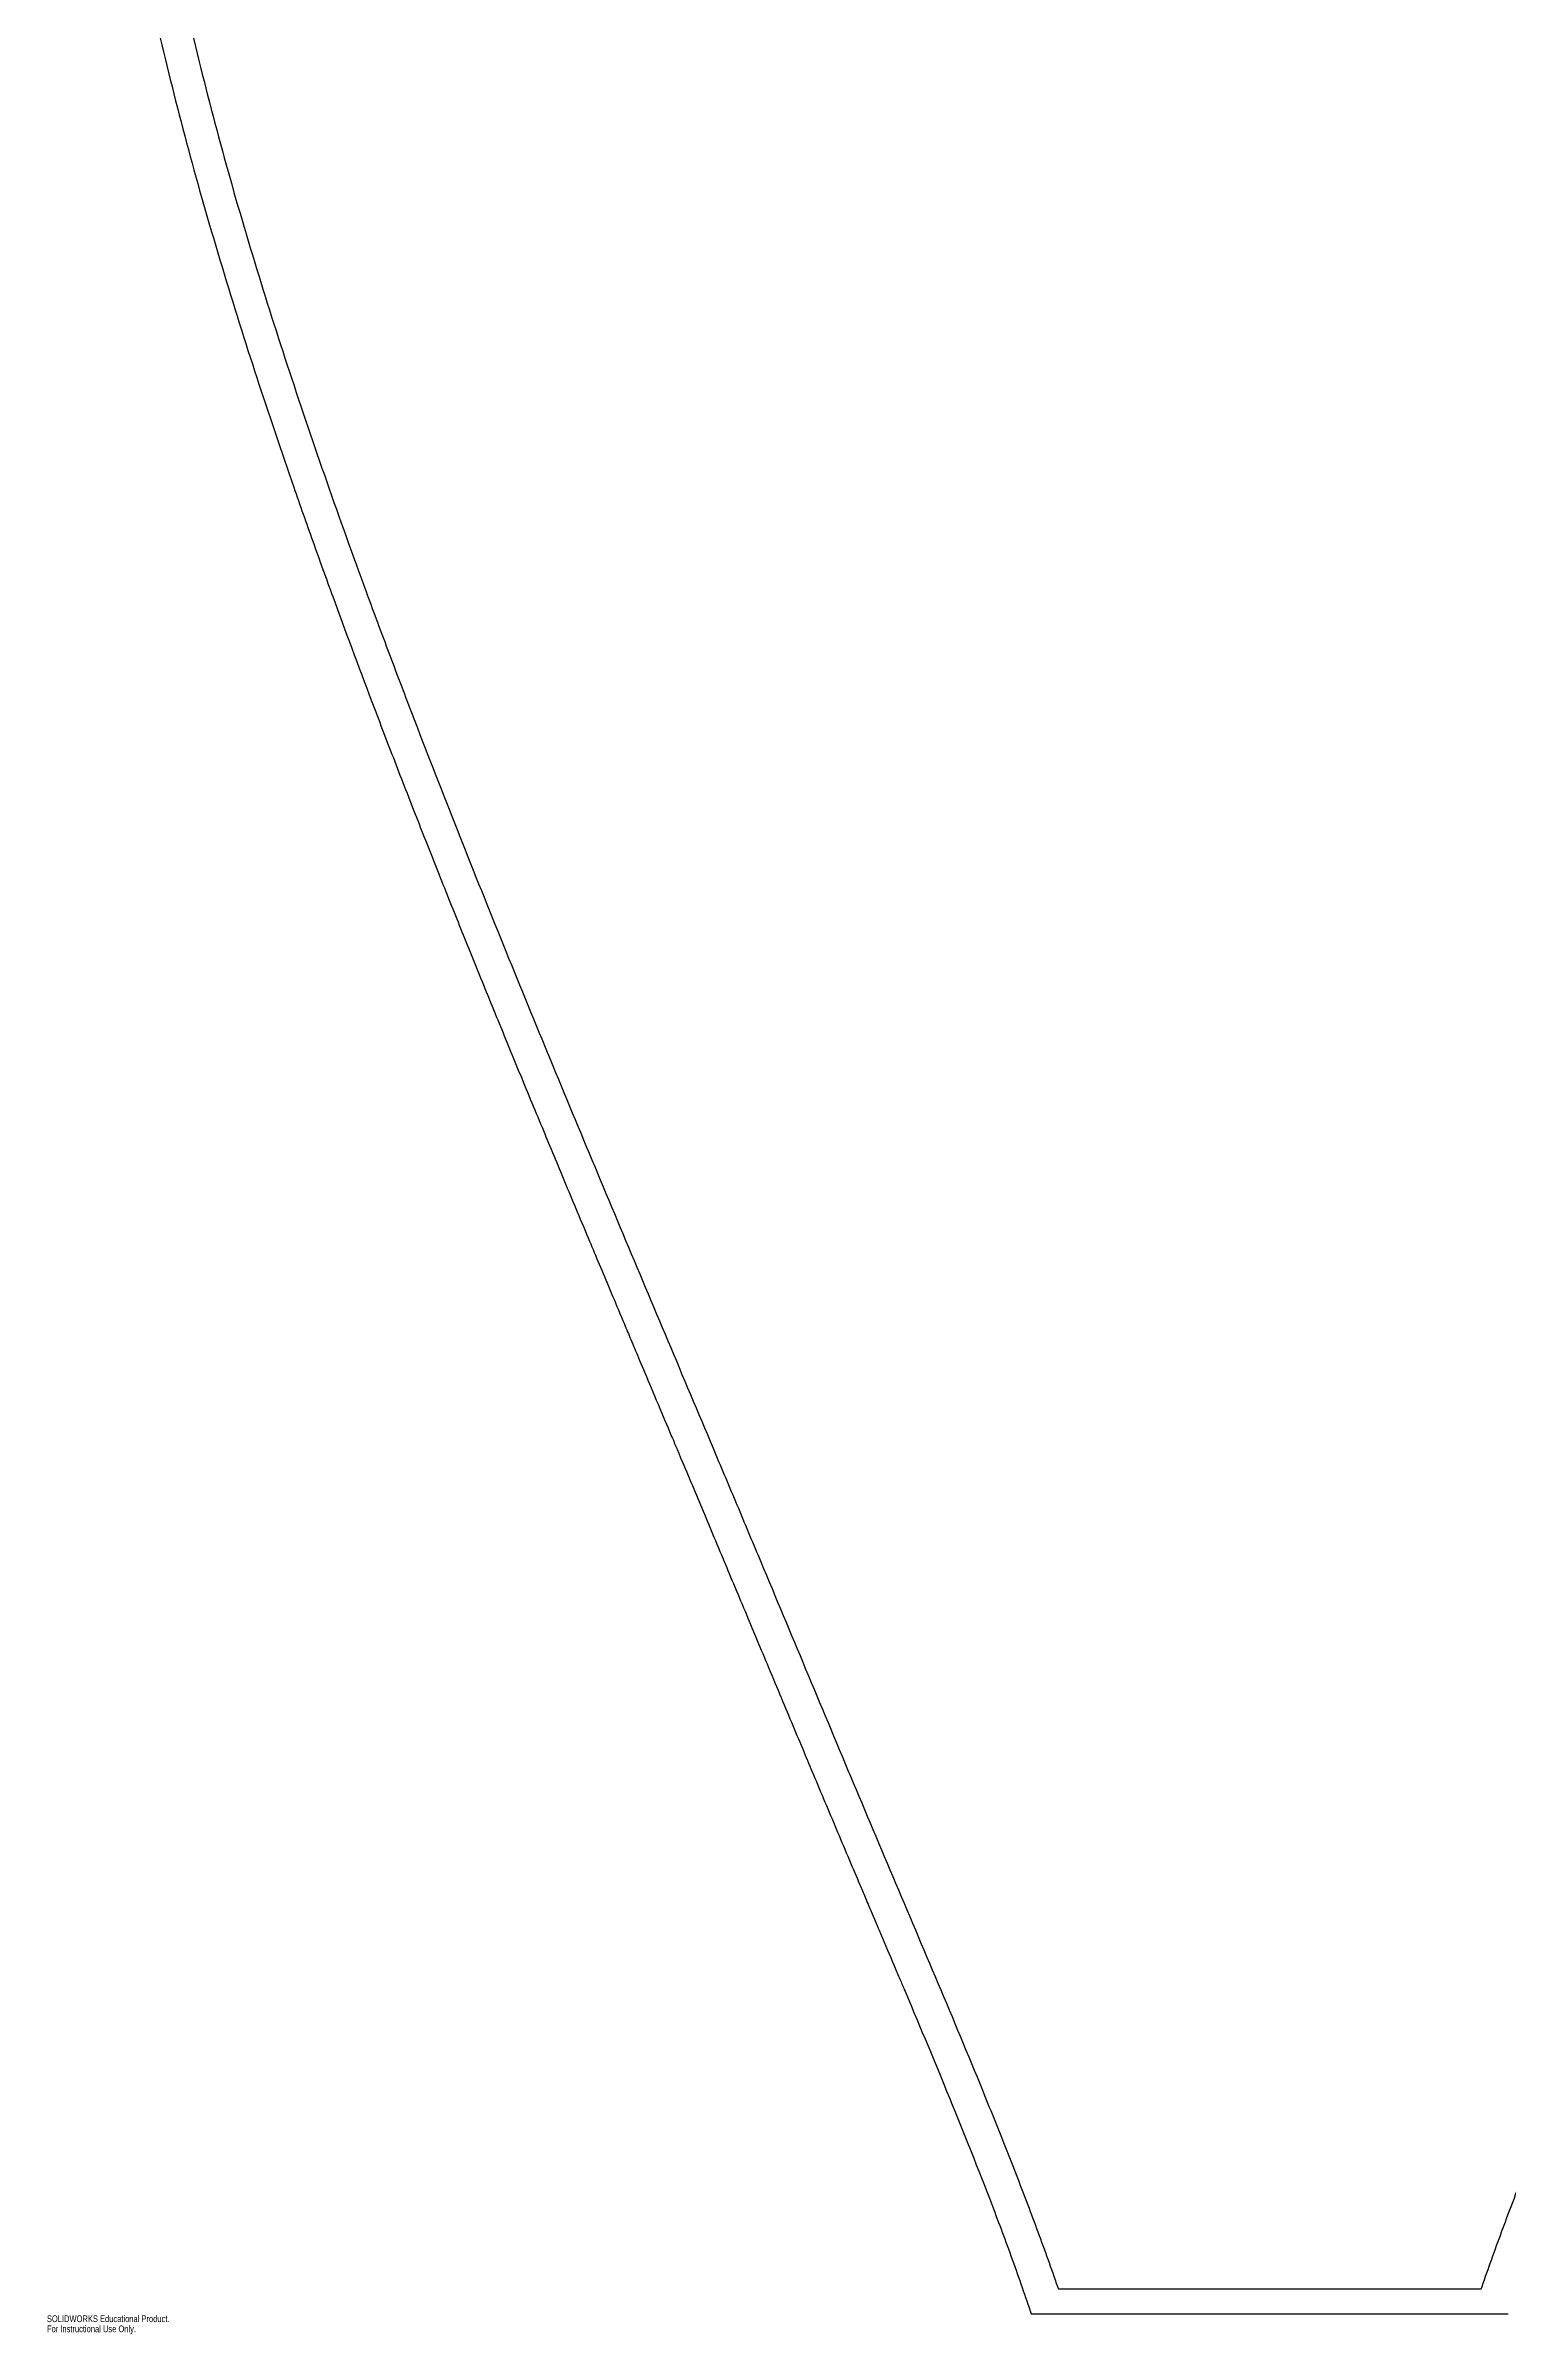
# Model space of a CAD drawing. Header units: inches. Extents: x 23 to 92, y -263 to -65.
# Drawn here: x 22.9 to 64.3, y -262.9 to -198.2 of the extents above; entities that cross this region are included whole.
import ezdxf

# ---------------------------------------------------------------- set-up
doc = ezdxf.new("R2010")
doc.units = ezdxf.units.IN
doc.header["$MEASUREMENT"] = 0
doc.styles.add('SLDTEXTSTYLE0', font='TXT', dxfattribs={"width": 0.7})

msp = doc.modelspace()

# ---------------------------------------------------------------- linework, layer by layer
at = {"color": 7, "linetype": 'Continuous', "lineweight": 25}
for p, q in [((51.537, -261.652), (63.512, -261.652)), ((50.774, -262.366), (64.274, -262.366))]:
    msp.add_line(p, q, dxfattribs=at)
for points, knots in [([(22.914, -162.353), (22.881, -164.58), (22.887, -166.735), (22.979, -171.152), (23.067, -173.371), (23.321, -177.679), (23.496, -179.912), (23.806, -183.136), (23.915, -184.175), (24.109, -185.88), (24.175, -186.435), (24.308, -187.514), (24.368, -187.989), (24.744, -190.793), (25.064, -192.818), (25.696, -196.056), (25.928, -197.131), (26.41, -199.182), (26.695, -200.299), (27.521, -203.342), (28.191, -205.541), (29.185, -208.584), (29.552, -209.669), (30.076, -211.179), (30.255, -211.688), (30.623, -212.72), (30.829, -213.291), (31.353, -214.728), (31.907, -216.216), (32.505, -217.779), (32.914, -218.838), (33.144, -219.43), (33.53, -220.414), (33.727, -220.914), (34.131, -221.933), (34.355, -222.493), (34.745, -223.462), (34.945, -223.958), (35.357, -224.973), (35.591, -225.546), (35.981, -226.499), (36.183, -226.99), (36.601, -228.002), (36.848, -228.597), (37.231, -229.52), (37.533, -230.245), (37.857, -231.019), (38.077, -231.545), (38.217, -231.88), (38.479, -232.505), (38.769, -233.195), (39.156, -234.116), (39.333, -234.535), (39.453, -234.82), (39.545, -235.04), (39.701, -235.411), (39.941, -235.981), (40.349, -236.948), (40.531, -237.379), (40.679, -237.73), (40.77, -237.947), (40.791, -237.996), (41.087, -238.7), (41.285, -239.171), (41.586, -239.887), (41.689, -240.133), (41.9, -240.637), (42.03, -240.945), (42.3, -241.591), (42.542, -242.169), (42.963, -243.176), (43.142, -243.604), (43.627, -244.764), (43.967, -245.577), (44.272, -246.304), (44.467, -246.769), (44.542, -246.948), (44.868, -247.723), (45.082, -248.233), (45.507, -249.239), (45.74, -249.791), (45.969, -250.331), (46.043, -250.506), (46.126, -250.701), (46.183, -250.835), (46.239, -250.968), (46.25, -250.993), (46.28, -251.065), (46.387, -251.316), (46.496, -251.572), (46.696, -252.044), (46.876, -252.469), (47.026, -252.821), (47.119, -253.04), (47.143, -253.097), (47.668, -254.341), (48.026, -255.194), (48.893, -257.313), (49.258, -258.227), (49.868, -259.823), (50.041, -260.284), (50.43, -261.361), (50.61, -261.876), (50.774, -262.366)], [0, 0, 0, 0, 0.0625, 0.0625, 0.125, 0.125, 0.1875, 0.1875, 0.21875, 0.21875, 0.234375, 0.234375, 0.25, 0.25, 0.3125, 0.3125, 0.34375, 0.34375, 0.375, 0.375, 0.4375, 0.4375, 0.46875, 0.46875, 0.484375, 0.484375, 0.5, 0.5, 0.53125, 0.546875, 0.546875, 0.5625, 0.5625, 0.578125, 0.578125, 0.59375, 0.59375, 0.609375, 0.609375, 0.625, 0.625, 0.640625, 0.640625, 0.65625, 0.65625, 0.671875, 0.679687, 0.679687, 0.6875, 0.6875, 0.703125, 0.710937, 0.714844, 0.714844, 0.71875, 0.71875, 0.734375, 0.734375, 0.742187, 0.746094, 0.746094, 0.75, 0.75, 0.765625, 0.765625, 0.773437, 0.773437, 0.78125, 0.78125, 0.796875, 0.796875, 0.8125, 0.8125, 0.828125, 0.835937, 0.835937, 0.84375, 0.84375, 0.859375, 0.859375, 0.875, 0.875, 0.878906, 0.880859, 0.880859, 0.882812, 0.882812, 0.886719, 0.886719, 0.890625, 0.890625, 0.898437, 0.902344, 0.902344, 0.90625, 0.90625, 0.9375, 0.9375, 0.96875, 0.96875, 0.984375, 0.984375, 1, 1, 1, 1]), ([(23.807, -162.366), (23.776, -164.566), (23.782, -166.759), (23.852, -170.038), (23.885, -171.129), (23.972, -173.308), (24.026, -174.396), (24.22, -177.653), (24.39, -179.817), (24.704, -183.054), (24.818, -184.131), (25.002, -185.745), (25.066, -186.282), (25.199, -187.356), (25.268, -187.893), (25.629, -190.572), (25.967, -192.708), (26.488, -195.36), (26.597, -195.89), (26.827, -196.948), (26.947, -197.476), (27.322, -199.057), (27.592, -200.107), (28.453, -203.251), (29.095, -205.335), (30.121, -208.45), (30.473, -209.487), (31.196, -211.557), (31.567, -212.59), (32.135, -214.139), (32.327, -214.654), (32.713, -215.685), (32.908, -216.199), (33.496, -217.741), (33.894, -218.766), (35.102, -221.835), (35.926, -223.872), (37.597, -227.935), (38.443, -229.962), (40.142, -234.009), (40.996, -236.03), (42.059, -238.557), (42.272, -239.062), (42.696, -240.073), (42.908, -240.578), (43.543, -242.094), (43.966, -243.105), (44.81, -245.127), (45.233, -246.137), (46.081, -248.157), (46.506, -249.165), (47.359, -251.181), (47.788, -252.188), (48.638, -254.205), (49.059, -255.214), (49.678, -256.733), (49.881, -257.24), (50.283, -258.257), (50.481, -258.766), (50.869, -259.788), (51.058, -260.301), (51.335, -261.073), (51.426, -261.331), (51.523, -261.61), (51.53, -261.631), (51.537, -261.652)], [0, 0, 0, 0, 0.0625, 0.0625, 0.09375, 0.09375, 0.125, 0.125, 0.1875, 0.1875, 0.21875, 0.21875, 0.234375, 0.234375, 0.25, 0.25, 0.3125, 0.3125, 0.328125, 0.328125, 0.34375, 0.34375, 0.375, 0.375, 0.4375, 0.4375, 0.46875, 0.46875, 0.5, 0.5, 0.515625, 0.515625, 0.53125, 0.53125, 0.5625, 0.5625, 0.625, 0.625, 0.6875, 0.6875, 0.75, 0.75, 0.765625, 0.765625, 0.78125, 0.78125, 0.8125, 0.8125, 0.84375, 0.84375, 0.875, 0.875, 0.90625, 0.90625, 0.9375, 0.9375, 0.953125, 0.953125, 0.96875, 0.96875, 0.984375, 0.984375, 0.9921875, 0.9921875, 0.9928172, 0.9928172, 0.9928172, 0.9928172]), ([(63.512, -261.652), (63.519, -261.631), (63.526, -261.61), (63.623, -261.331), (63.714, -261.073), (63.99, -260.301), (64.18, -259.788), (64.568, -258.766), (64.766, -258.257), (65.167, -257.24), (65.371, -256.733), (65.99, -255.214), (66.411, -254.205), (67.261, -252.188), (67.69, -251.181), (68.543, -249.165), (68.968, -248.157), (69.816, -246.137), (70.238, -245.127), (71.083, -243.105), (71.505, -242.094), (72.14, -240.578), (72.352, -240.073), (72.777, -239.062), (72.989, -238.557), (74.053, -236.03), (74.907, -234.009), (76.606, -229.962), (77.452, -227.935), (79.122, -223.872), (79.946, -221.835), (81.155, -218.766), (81.553, -217.741), (82.141, -216.199), (82.336, -215.685), (82.722, -214.654), (82.913, -214.139), (83.482, -212.59), (83.852, -211.557), (84.576, -209.487), (84.928, -208.45), (85.954, -205.335), (86.595, -203.251), (87.457, -200.107), (87.727, -199.057), (88.102, -197.476), (88.222, -196.948), (88.451, -195.89), (88.561, -195.36), (89.082, -192.708), (89.42, -190.572), (89.781, -187.893), (89.85, -187.356), (89.983, -186.282), (90.046, -185.745), (90.231, -184.131), (90.345, -183.054), (90.658, -179.817), (90.829, -177.653), (91.023, -174.396), (91.077, -173.308), (91.164, -171.129), (91.197, -170.038), (91.267, -166.759), (91.273, -164.566), (91.242, -162.366)], [0.0071828, 0.0071828, 0.0071828, 0.0071828, 0.0078125, 0.0078125, 0.015625, 0.015625, 0.03125, 0.03125, 0.046875, 0.046875, 0.0625, 0.0625, 0.09375, 0.09375, 0.125, 0.125, 0.15625, 0.15625, 0.1875, 0.1875, 0.21875, 0.21875, 0.234375, 0.234375, 0.25, 0.25, 0.3125, 0.3125, 0.375, 0.375, 0.4375, 0.4375, 0.46875, 0.46875, 0.484375, 0.484375, 0.5, 0.5, 0.53125, 0.53125, 0.5625, 0.5625, 0.625, 0.625, 0.65625, 0.65625, 0.671875, 0.671875, 0.6875, 0.6875, 0.75, 0.75, 0.765625, 0.765625, 0.78125, 0.78125, 0.8125, 0.8125, 0.875, 0.875, 0.90625, 0.90625, 0.9375, 0.9375, 1, 1, 1, 1])]:
    msp.add_open_spline(points, degree=3, knots=knots, dxfattribs=at)

# ---------------------------------------------------------------- texts
at = {"color": 7, "linetype": 'Continuous', "char_height": 0.1903, "attachment_point": 1, "style": 'SLDTEXTSTYLE0'}
for s, insert in [('SOLIDWORKS Educational Product.', (22.914, -262.406)), ('For Instructional Use Only.', (22.914, -262.692))]:
    msp.add_mtext(s, dxfattribs=dict(at, insert=insert))

doc.saveas('drawing.dxf')
